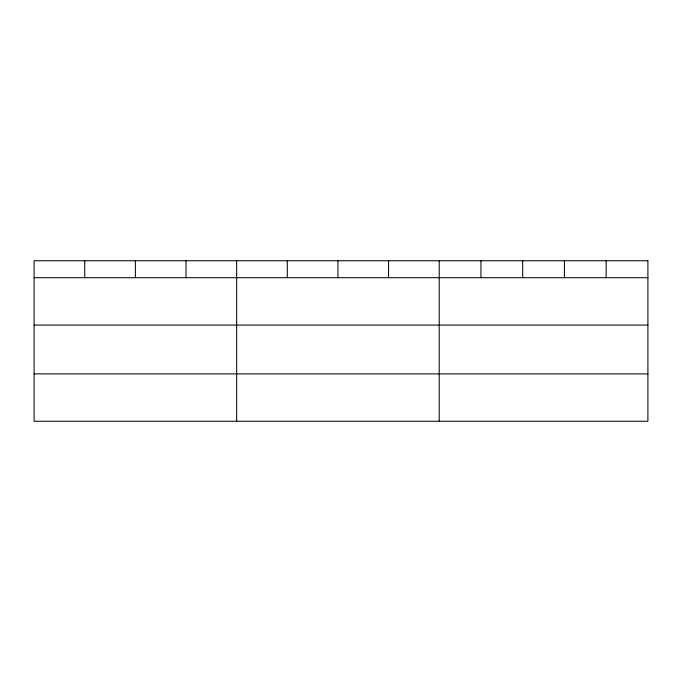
<?xml version="1.0" encoding="UTF-8"?>
<svg xmlns="http://www.w3.org/2000/svg" width="682" height="682" viewBox="0 0 682 682"><rect width="100%" height="100%" fill="white"/><g stroke="black" fill="none" stroke-linecap="round" stroke-linejoin="round"><path stroke-width="1.02" d="M34.1 277.702L647.9 277.702M34.1 325.075L647.9 325.075M34.1 373.881L647.9 373.881M606.162 260.746L606.162 277.702M564.423 260.746L564.423 277.702M522.685 260.746L522.685 277.702M480.946 260.746L480.946 277.702M439.208 260.746L439.208 421.254M388.57 260.746L388.57 277.702M337.931 260.746L337.931 277.702M287.293 260.746L287.293 277.702M236.654 260.746L236.654 421.254M186.016 260.746L186.016 277.702M135.377 260.746L135.377 277.702M84.739 260.746L84.739 277.702M647.9 260.746L34.1 260.746L34.1 421.254L647.9 421.254L647.9 260.746"/></g></svg>
